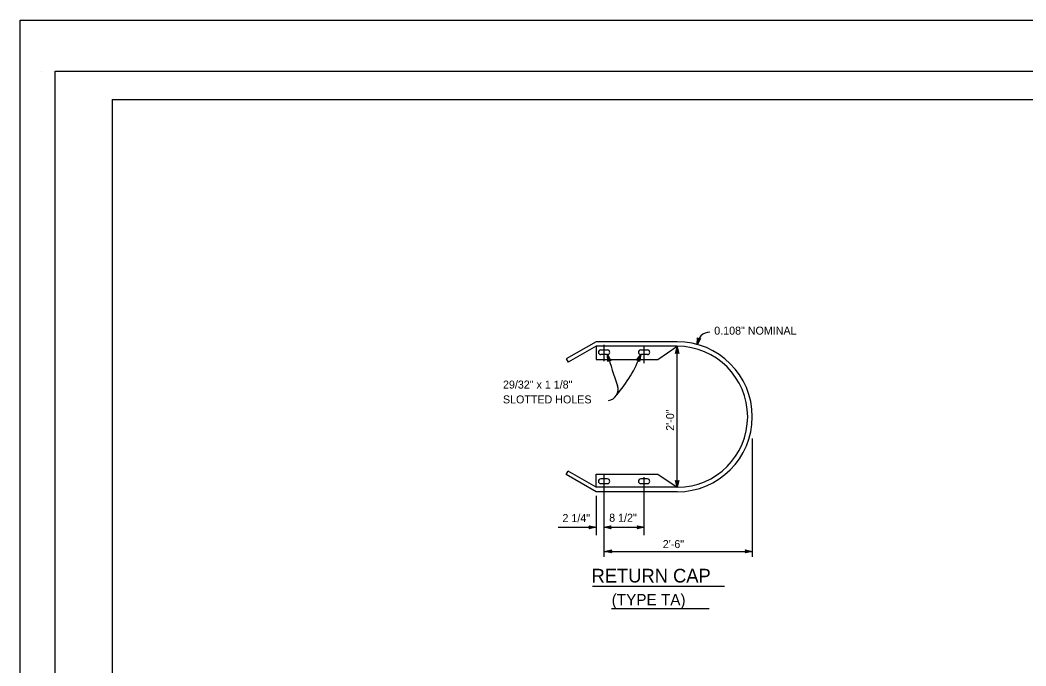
# Model space of a CAD drawing. Extents: x -894 to 866, y -476 to 714.
# Drawn here: x -894 to -14, y 148 to 714 of the extents above; entities that cross this region are included whole.
import ezdxf

# ---------------------------------------------------------------- set-up
doc = ezdxf.new("R2010")
doc.units = 0
for name, color, linetype in [('10 Sheet Format', 7, 'Continuous'), ('56 Stage 3 Anno', 7, 'Continuous'), ('57 Undefined', 7, 'Continuous'), ('60 Nongeo Data', 7, 'Continuous')]:
    doc.layers.add(name, color=color, linetype=linetype)

msp = doc.modelspace()

# ---------------------------------------------------------------- linework, layer by layer
at = {"layer": '10 Sheet Format'}
for p, q in [((-875.42, 668.97), (-875.42, 668.97)), ((-813.45, 643.96), (811.55, 643.96)), ((-813.45, 643.96), (-813.45, -406.04))]:
    msp.add_line(p, q, dxfattribs=at)
for points in [[(-894.04, 713.56), (865.96, 713.56), (865.96, -476.44), (-894.04, -476.44)], [(-863.43, 668.96), (836.57, 668.96), (836.57, -431.04), (-863.43, -431.04)], [(-863.43, 668.96), (836.57, 668.96), (836.57, -431.04), (-863.43, -431.04)]]:
    msp.add_lwpolyline(points, close=True, dxfattribs=at)
at = {"layer": '56 Stage 3 Anno'}
for p, q in [((-301.68, 429.41), (-301.33, 435.54)), ((-298.76, 434.82), (-301.68, 429.41)), ((-301.33, 435.54), (-301.33, 435.54)), ((-301.33, 435.54), (-300.26, 434.41)), ((-301.3, 430.75), (-301.04, 435.22)), ((-299.16, 434.7), (-301.3, 430.73)), ((-300.92, 432.06), (-300.76, 434.95)), ((-299.57, 434.58), (-300.92, 432.06)), ((-300.55, 433.39), (-300.48, 434.63)), ((-299.95, 434.5), (-300.55, 433.39)), ((-300.26, 434.41), (-298.76, 434.82)), ((-298.76, 434.82), (-298.76, 434.82)), ((-383.07, 414.92), (-383.07, 429.29)), ((-347.94, 413.32), (-347.94, 427.69)), ((-320.49, 421.69), (-319.15, 427.69)), ((-319.15, 422.49), (-320.49, 421.69)), ((-320.13, 421.91), (-319.15, 426.31)), ((-319.78, 422.14), (-319.15, 424.93)), ((-319.43, 422.32), (-319.15, 423.55)), ((-319.15, 304.65), (-319.15, 427.69)), ((-319.15, 427.69), (-319.15, 427.69)), ((-319.15, 427.69), (-317.82, 421.69)), ((-319.15, 426.3), (-318.18, 421.93)), ((-319.15, 424.93), (-318.53, 422.11)), ((-319.15, 423.55), (-318.89, 422.34)), ((-317.82, 421.69), (-319.15, 422.49)), ((-301.68, 429.41), (-301.68, 429.41)), ((-379.72, 414.67), (-380.07, 420.8)), ((-380.07, 420.8), (-380.07, 420.8)), ((-380.07, 420.8), (-377.15, 415.4)), ((-378.65, 415.8), (-379.72, 414.67)), ((-379.72, 414.67), (-379.72, 414.67)), ((-379.43, 414.97), (-379.69, 419.48)), ((-379.68, 419.47), (-377.56, 415.53)), ((-379.15, 415.3), (-379.31, 418.15)), ((-379.31, 418.15), (-377.94, 415.6)), ((-378.87, 415.56), (-378.94, 416.82)), ((-378.94, 416.82), (-378.35, 415.73)), ((-377.15, 415.4), (-378.65, 415.8)), ((-377.15, 415.4), (-377.15, 415.4)), ((-354.61, 415.78), (-351.07, 420.8)), ((-353.06, 416), (-354.61, 415.78)), ((-354.61, 415.78), (-354.61, 415.78)), ((-354.19, 415.84), (-351.6, 419.53)), ((-353.77, 415.92), (-352.13, 418.25)), ((-353.39, 415.95), (-352.66, 416.98)), ((-352.14, 414.75), (-353.06, 416)), ((-352.66, 416.98), (-352.88, 415.76)), ((-352.13, 418.25), (-352.63, 415.4)), ((-351.6, 419.52), (-352.38, 415.11)), ((-351.07, 420.8), (-352.14, 414.75)), ((-352.14, 414.75), (-352.14, 414.75)), ((-351.07, 420.8), (-351.07, 420.8)), ((-320.49, 421.69), (-320.49, 421.69)), ((-317.82, 421.69), (-317.82, 421.69)), ((-253.47, 347.33), (-253.47, 243.72)), ((-383.07, 243.72), (-383.07, 315.27)), ((-347.94, 262.8), (-347.94, 313.35)), ((-319.15, 304.65), (-320.48, 310.65)), ((-320.48, 310.65), (-320.48, 310.65)), ((-320.48, 310.65), (-319.15, 309.85)), ((-319.15, 306.04), (-320.12, 310.42)), ((-319.15, 307.41), (-319.77, 310.24)), ((-319.15, 308.8), (-319.42, 310)), ((-319.15, 309.85), (-317.81, 310.65)), ((-317.81, 310.65), (-319.15, 304.65)), ((-318.17, 310.43), (-319.15, 306.03)), ((-318.53, 310.2), (-319.15, 307.41)), ((-318.87, 310.02), (-319.15, 308.8)), ((-317.81, 310.65), (-317.81, 310.65)), ((-319.15, 304.65), (-319.15, 304.65)), ((-390.15, 297.06), (-390.15, 262.8)), ((-423.32, 269.59), (-390.15, 269.59)), ((-395.35, 269.59), (-396.15, 270.93)), ((-396.15, 270.93), (-396.15, 270.93)), ((-396.15, 270.93), (-390.15, 269.59)), ((-390.15, 269.59), (-396.15, 268.26)), ((-396.15, 268.26), (-395.35, 269.59)), ((-396.15, 268.26), (-396.15, 268.26)), ((-395.93, 270.58), (-391.53, 269.59)), ((-391.54, 269.59), (-395.91, 268.62)), ((-392.91, 269.6), (-395.74, 268.97)), ((-395.7, 270.22), (-392.91, 269.6)), ((-395.52, 269.87), (-394.29, 269.6)), ((-394.29, 269.6), (-395.5, 269.33)), ((-390.15, 269.59), (-390.15, 269.59)), ((-383.07, 269.59), (-377.07, 270.92)), ((-383.07, 269.59), (-347.94, 269.59)), ((-377.07, 268.25), (-383.07, 269.59)), ((-383.07, 269.59), (-383.07, 269.59)), ((-377.29, 268.61), (-381.69, 269.59)), ((-381.68, 269.6), (-377.31, 270.56)), ((-380.31, 269.59), (-377.48, 270.22)), ((-377.52, 268.97), (-380.31, 269.59)), ((-378.93, 269.59), (-377.72, 269.86)), ((-377.7, 269.32), (-378.93, 269.59)), ((-377.07, 270.92), (-377.87, 269.59)), ((-377.87, 269.59), (-377.07, 268.25)), ((-377.07, 270.92), (-377.07, 270.92)), ((-377.07, 268.25), (-377.07, 268.25)), ((-353.14, 269.59), (-353.94, 270.93)), ((-353.94, 270.93), (-353.94, 270.93)), ((-353.94, 270.93), (-347.94, 269.59)), ((-347.94, 269.59), (-353.94, 268.26)), ((-353.94, 268.26), (-353.14, 269.59)), ((-353.94, 268.26), (-353.94, 268.26)), ((-353.72, 270.58), (-349.32, 269.59)), ((-349.33, 269.59), (-353.7, 268.62)), ((-350.7, 269.6), (-353.53, 268.97)), ((-353.49, 270.22), (-350.7, 269.6)), ((-353.31, 269.87), (-352.08, 269.6)), ((-352.08, 269.6), (-353.29, 269.33)), ((-347.94, 269.59), (-347.94, 269.59)), ((-382.75, 248.51), (-376.75, 249.84)), ((-382.75, 248.51), (-253.47, 248.51)), ((-376.75, 247.17), (-382.75, 248.51)), ((-382.75, 248.51), (-382.75, 248.51)), ((-376.97, 247.53), (-381.37, 248.51)), ((-381.36, 248.52), (-376.99, 249.48)), ((-379.99, 248.51), (-377.16, 249.14)), ((-377.2, 247.89), (-379.99, 248.51)), ((-378.61, 248.51), (-377.4, 248.78)), ((-377.38, 248.24), (-378.61, 248.51)), ((-376.75, 249.84), (-377.55, 248.51)), ((-377.55, 248.51), (-376.75, 247.17)), ((-376.75, 249.84), (-376.75, 249.84)), ((-376.75, 247.17), (-376.75, 247.17)), ((-258.67, 248.51), (-259.47, 249.85)), ((-259.47, 249.85), (-259.47, 249.85)), ((-259.47, 249.85), (-253.47, 248.51)), ((-253.47, 248.51), (-259.47, 247.18)), ((-259.47, 247.18), (-258.67, 248.51)), ((-259.47, 247.18), (-259.47, 247.18)), ((-259.25, 249.5), (-254.85, 248.51)), ((-254.86, 248.51), (-259.23, 247.54)), ((-256.23, 248.52), (-259.06, 247.89)), ((-259.02, 249.14), (-256.23, 248.52)), ((-258.84, 248.79), (-257.61, 248.52)), ((-257.61, 248.52), (-258.82, 248.25)), ((-253.47, 248.51), (-253.47, 248.51))]:
    msp.add_line(p, q, dxfattribs=at)
for centre, radius, start, end in [((-290.57, 429.24), 11.1, 89.33431, 179.13811), ((77, 550.94), 475.24, 195.89258, 199.34811), ((-458.15, 460.47), 114.2, 318.79075, 339.67345), ((-380.58, 390.27), 9.73, 278.44043, 19.34811)]:
    msp.add_arc(centre, radius, start, end, dxfattribs=at)
at = {"layer": '57 Undefined'}
for p, q in [((-393.28, 217.9), (-277.64, 217.9)), ((-376.58, 198.59), (-291.25, 198.59))]:
    msp.add_line(p, q, dxfattribs=at)
at = {"layer": '60 Nongeo Data'}
for p, q in [((-390.15, 432.04), (-416.13, 417.04)), ((-319.15, 432.04), (-390.15, 432.04)), ((-390.15, 428.04), (-414.4, 414.04)), ((-319.15, 428.04), (-390.15, 428.04)), ((-390.15, 428.04), (-390.15, 416.54)), ((-386.07, 424.8), (-380.07, 424.8)), ((-351.07, 424.8), (-345.07, 424.8)), ((-336.15, 416.54), (-319.15, 428.04)), ((-416.13, 417.04), (-414.4, 414.04)), ((-390.15, 416.54), (-336.15, 416.54)), ((-380.07, 420.8), (-386.07, 420.8)), ((-345.07, 420.8), (-351.07, 420.8)), ((-416.13, 315.65), (-414.4, 318.65)), ((-390.15, 304.65), (-414.4, 318.65)), ((-390.15, 300.65), (-416.13, 315.65)), ((-390.15, 304.65), (-390.15, 316.15)), ((-390.15, 316.15), (-336.15, 316.15)), ((-380.07, 311.89), (-386.07, 311.89)), ((-345.07, 311.89), (-351.07, 311.89)), ((-336.15, 316.15), (-319.15, 304.65)), ((-319.15, 304.65), (-390.15, 304.65)), ((-319.15, 300.65), (-390.15, 300.65)), ((-386.07, 307.89), (-380.07, 307.89)), ((-351.07, 307.89), (-345.07, 307.89))]:
    msp.add_line(p, q, dxfattribs=at)
for centre, radius, start, end in [((-319.15, 366.35), 65.69, 270.00005, 90.00005), ((-386.07, 422.8), 2, 89.99987, 269.99987), ((-380.07, 422.8), 2, 270.00013, 90.00013), ((-351.07, 422.8), 2, 89.99987, 269.99987), ((-345.07, 422.8), 2, 270.00013, 90.00013), ((-319.15, 366.35), 61.69, 270.00005, 90.00005), ((-386.07, 309.89), 2, 90.00013, 270.00013), ((-380.07, 309.89), 2, 269.99987, 89.99987), ((-351.07, 309.89), 2, 90.00013, 270.00013), ((-345.07, 309.89), 2, 269.99987, 89.99987)]:
    msp.add_arc(centre, radius, start, end, dxfattribs=at)

# ---------------------------------------------------------------- texts
at = {"layer": '57 Undefined'}
for s, height, p in [('0.108" NOMINAL', 7, (-286.7, 438.23)), ('29/32" x 1 1/8"', 7, (-471.57, 391.02)), ('SLOTTED HOLES', 7, (-471.57, 378.02)), ('8 1/2"', 7, (-378.64, 274.45)), ('2 1/4"', 7, (-419.51, 274.16)), ('2\'-6"', 7, (-331.76, 251.39)), ('RETURN CAP', 12, (-394.07, 221.24)), ('(TYPE TA)', 10, (-376.45, 201.21))]:
    msp.add_text(s, height=height, dxfattribs=at).set_placement(p)
msp.add_text('2\'-0"', height=7, rotation=90, dxfattribs=at).set_placement((-321.83, 354.08))

doc.saveas('drawing.dxf')
